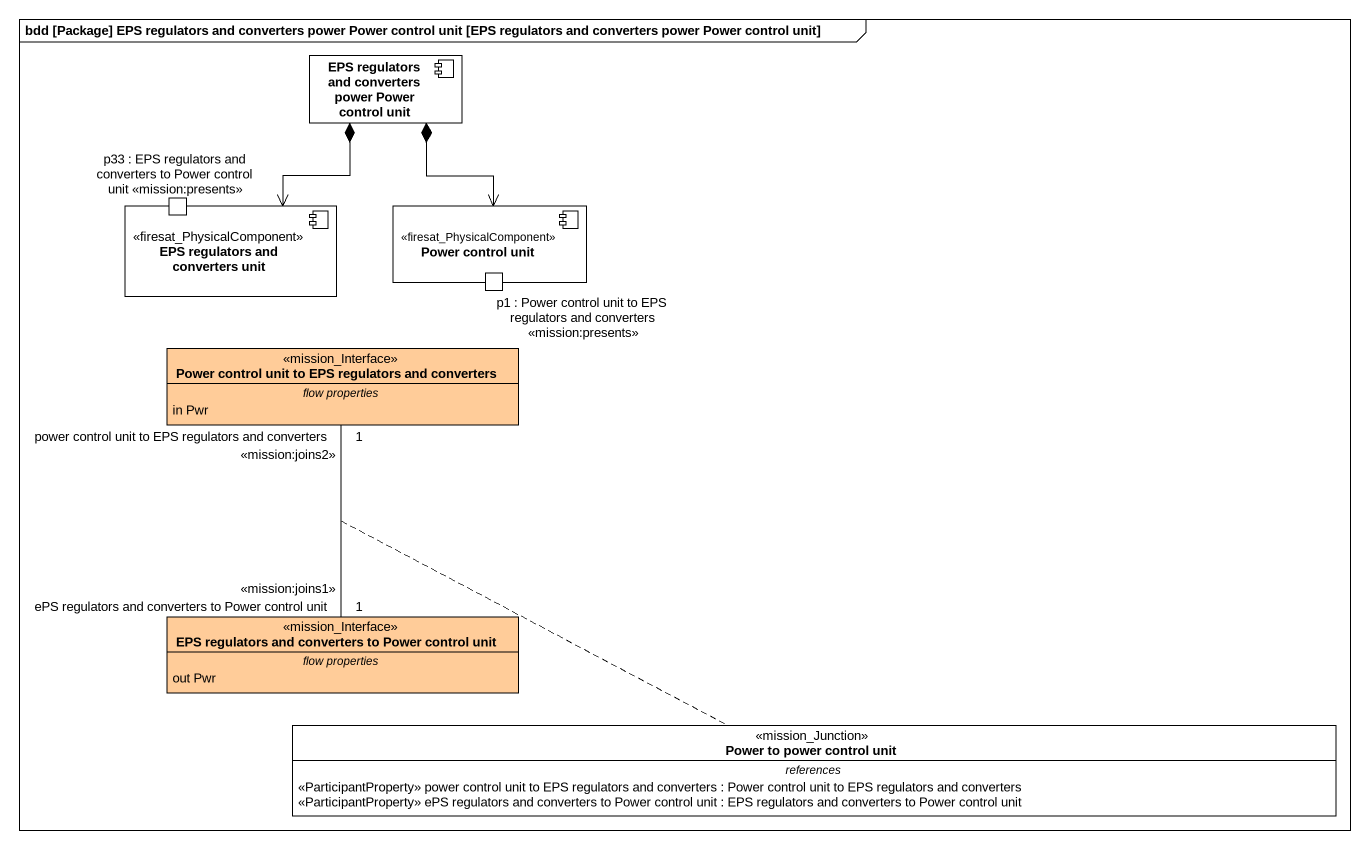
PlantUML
@startuml
mainframe bdd [Package] EPS regulators and converters power Power control unit [EPS regulators and converters power Power control unit]
allowmixing
hide circle
hide empty members
component "EPS regulators and converters power Power control unit" as EPS_regulators_and
component "EPS regulators and converters unit" as EPS_regulators_and_2 <<firesat_PhysicalComponent>> {
  port "p33 : EPS regulators and converters to Power control unit <<mission:presents>>" as p33_EPS_regulators_and
}
component "Power control unit" as Power_control_unit <<firesat_PhysicalComponent>> {
  port "p1 : Power control unit to EPS regulators and converters <<mission:presents>>" as p1_Power_control_unit_to
}
class "Power control unit to EPS regulators and converters" as Power_control_unit_to_EPS <<mission_Interface>> #FFCC99 {
  -- flow properties --
  in Pwr
}
class "EPS regulators and converters to Power control unit" as EPS_regulators_and_3 <<mission_Interface>> #FFCC99 {
  -- flow properties --
  out Pwr
}
class "Power to power control unit" as Power_to_power_control_unit <<mission_Junction>> {
  -- references --
  <<ParticipantProperty>> power control unit to EPS regulators and converters : Power control unit to EPS regulators and converters
  <<ParticipantProperty>> ePS regulators and converters to Power control unit : EPS regulators and converters to Power control unit
}
EPS_regulators_and *--> EPS_regulators_and_2
EPS_regulators_and *--> Power_control_unit
EPS_regulators_and_3 "1\nePS regulators and converters to Power control unit\n<<mission:joins1>>" -up- "1\npower control unit to EPS regulators and converters\n<<mission:joins2>>" Power_control_unit_to_EPS
(EPS_regulators_and_3, Power_control_unit_to_EPS) .. Power_to_power_control_unit
@enduml
